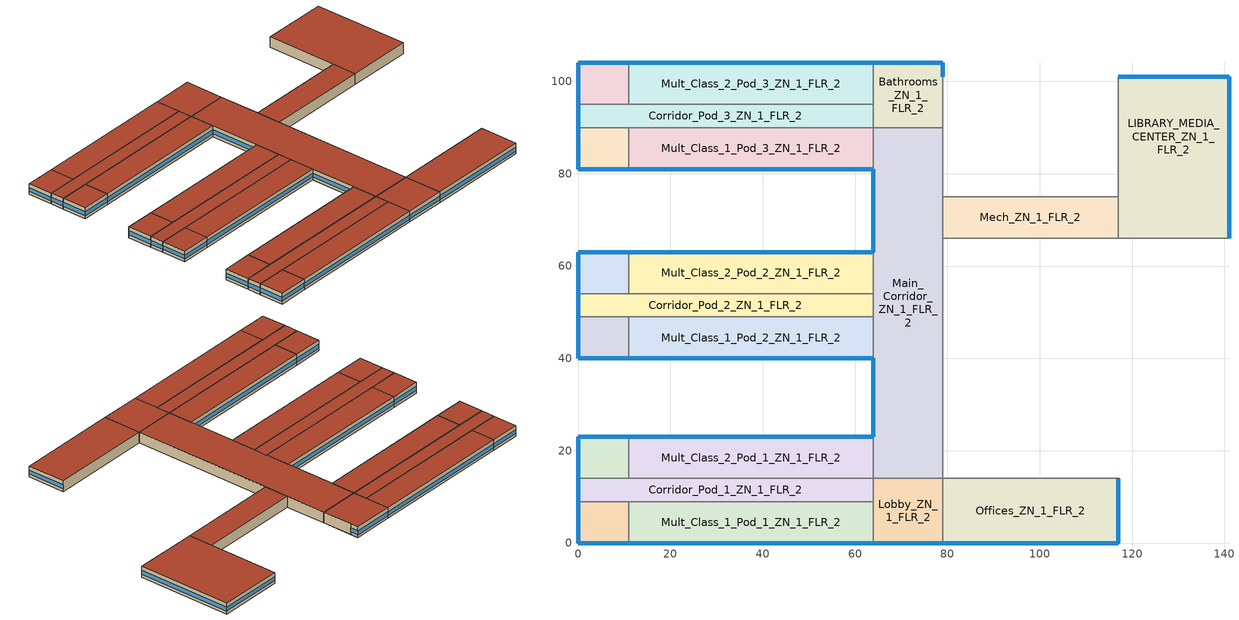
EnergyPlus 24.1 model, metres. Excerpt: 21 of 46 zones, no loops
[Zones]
Bathrooms_ZN_1_FLR_2
 floor to Bathrooms_ZN_1_FLR_1 (int_slab_floor): 64,104 79,104 79,90 64,90 z4
 wall outside (nonres_ext_wall_top): 79,101 79,104 64,104 z4:8
 wall to Main_Corridor_ZN_1_FLR_2 (int_wall): 64,90 79,90 z4:8
 wall to Auditorium_ZN_1_FLR_1 (int_wall): 79,90 79,101 z4:8
 wall to Mult_Class_2_Pod_3_ZN_1_FLR_2 (int_wall): 64,104 64,95 z4:8
 wall to Corridor_Pod_3_ZN_1_FLR_2 (int_wall): 64,95 64,90 z4:8
 window (NonresWindow_U_0.369_SHGC_0.357): 79,101.05 79,103.95 z5.1:6.55; 78.95,104 64.05,104 z5.1:6.51
 roof outside (nonres_roof): 64,90 79,90 79,104 64,104 z8
Corner_Class_1_Pod_1_ZN_1_FLR_2
 floor to Corner_Class_1_Pod_1_ZN_1_FLR_1 (int_slab_floor): 0,9 11,9 11,0 0,0 z4
 wall outside (nonres_ext_wall_top): 0,9 0,0 11,0 z4:8
 wall to Mult_Class_1_Pod_1_ZN_1_FLR_2 (int_wall): 11,0 11,9 z4:8
 wall to Corridor_Pod_1_ZN_1_FLR_2 (int_wall): 11,9 0,9 z4:8
 window (NonresWindow_U_0.369_SHGC_0.357): 0.05,0 10.95,0 z5.1:6.51; 0,8.95 0,0.05 z5.1:6.52
 roof outside (nonres_roof): 0,0 11,0 11,9 0,9 z8
Corner_Class_1_Pod_2_ZN_1_FLR_2
 floor to Corner_Class_1_Pod_2_ZN_1_FLR_1 (int_slab_floor): 0,49 11,49 11,40 0,40 z4
 wall outside (nonres_ext_wall_top): 0,49 0,40 11,40 z4:8
 wall to Mult_Class_1_Pod_2_ZN_1_FLR_2 (int_wall): 11,40 11,49 z4:8
 wall to Corridor_Pod_2_ZN_1_FLR_2 (int_wall): 11,49 0,49 z4:8
 window (NonresWindow_U_0.369_SHGC_0.357): 0.05,40 10.95,40 z5.1:6.51; 0,48.95 0,40.05 z5.1:6.52
 roof outside (nonres_roof): 0,40 11,40 11,49 0,49 z8
Corner_Class_1_Pod_3_ZN_1_FLR_2
 floor to Corner_Class_1_Pod_3_ZN_1_FLR_1 (int_slab_floor): 0,90 11,90 11,81 0,81 z4
 wall outside (nonres_ext_wall_top): 0,90 0,81 11,81 z4:8
 wall to Mult_Class_1_Pod_3_ZN_1_FLR_2 (int_wall): 11,81 11,90 z4:8
 wall to Corridor_Pod_3_ZN_1_FLR_2 (int_wall): 11,90 0,90 z4:8
 window (NonresWindow_U_0.369_SHGC_0.357): 0.05,81 10.95,81 z5.1:6.51; 0,89.95 0,81.05 z5.1:6.52
 roof outside (nonres_roof): 0,81 11,81 11,90 0,90 z8
Corner_Class_2_Pod_1_ZN_1_FLR_2
 floor to Corner_Class_2_Pod_1_ZN_1_FLR_1 (int_slab_floor): 0,23 11,23 11,14 0,14 z4
 wall outside (nonres_ext_wall_top): 11,23 0,23 0,14 z4:8
 wall to Corridor_Pod_1_ZN_1_FLR_2 (int_wall): 0,14 11,14 z4:8
 wall to Mult_Class_2_Pod_1_ZN_1_FLR_2 (int_wall): 11,14 11,23 z4:8
 window (NonresWindow_U_0.369_SHGC_0.357): 10.95,23 0.05,23 z5.1:6.51; 0,22.95 0,14.05 z5.1:6.52
 roof outside (nonres_roof): 0,14 11,14 11,23 0,23 z8
Corner_Class_2_Pod_2_ZN_1_FLR_2
 floor to Corner_Class_2_Pod_2_ZN_1_FLR_1 (int_slab_floor): 0,63 11,63 11,54 0,54 z4
 wall outside (nonres_ext_wall_top): 11,63 0,63 0,54 z4:8
 wall to Corridor_Pod_2_ZN_1_FLR_2 (int_wall): 0,54 11,54 z4:8
 wall to Mult_Class_2_Pod_2_ZN_1_FLR_2 (int_wall): 11,54 11,63 z4:8
 window (NonresWindow_U_0.369_SHGC_0.357): 10.95,63 0.05,63 z5.1:6.51; 0,62.95 0,54.05 z5.1:6.52
 roof outside (nonres_roof): 0,54 11,54 11,63 0,63 z8
Corner_Class_2_Pod_3_ZN_1_FLR_2
 floor to Corner_Class_2_Pod_3_ZN_1_FLR_1 (int_slab_floor): 0,104 11,104 11,95 0,95 z4
 wall outside (nonres_ext_wall_top): 11,104 0,104 0,95 z4:8
 wall to Corridor_Pod_3_ZN_1_FLR_2 (int_wall): 0,95 11,95 z4:8
 wall to Mult_Class_2_Pod_3_ZN_1_FLR_2 (int_wall): 11,95 11,104 z4:8
 window (NonresWindow_U_0.369_SHGC_0.357): 10.95,104 0.05,104 z5.1:6.51; 0,103.95 0,95.05 z5.1:6.52
 roof outside (nonres_roof): 0,95 11,95 11,104 0,104 z8
Corridor_Pod_1_ZN_1_FLR_2
 floor to Corridor_Pod_1_ZN_1_FLR_1 (int_slab_floor): 0,14 64,14 64,9 0,9 z4
 wall outside (nonres_ext_wall_top): 0,14 0,9 z4:8
 wall to Mult_Class_1_Pod_1_ZN_1_FLR_2 (int_wall): 11,9 64,9 z4:8
 wall to Lobby_ZN_1_FLR_2 (int_wall): 64,9 64,14 z4:8
 wall to Mult_Class_2_Pod_1_ZN_1_FLR_2 (int_wall): 64,14 11,14 z4:8
 window (NonresWindow_U_0.369_SHGC_0.357): 0,13.95 0,9.05 z5.1:6.53
 roof outside (nonres_roof): 0,9 64,9 64,14 0,14 z8
Corridor_Pod_2_ZN_1_FLR_2
 floor to Corridor_Pod_2_ZN_1_FLR_1 (int_slab_floor): 0,54 64,54 64,49 0,49 z4
 wall outside (nonres_ext_wall_top): 0,54 0,49 z4:8
 wall to Mult_Class_1_Pod_2_ZN_1_FLR_2 (int_wall): 11,49 64,49 z4:8
 wall to Main_Corridor_ZN_1_FLR_2 (int_wall): 64,49 64,54 z4:8
 wall to Mult_Class_2_Pod_2_ZN_1_FLR_2 (int_wall): 64,54 11,54 z4:8
 window (NonresWindow_U_0.369_SHGC_0.357): 0,53.95 0,49.05 z5.1:6.53
 roof outside (nonres_roof): 0,49 64,49 64,54 0,54 z8
Corridor_Pod_3_ZN_1_FLR_2
 floor to Corridor_Pod_3_ZN_1_FLR_1 (int_slab_floor): 0,95 64,95 64,90 0,90 z4
 wall outside (nonres_ext_wall_top): 0,95 0,90 z4:8
 wall to Mult_Class_1_Pod_3_ZN_1_FLR_2 (int_wall): 11,90 64,90 z4:8
 wall to Mult_Class_2_Pod_3_ZN_1_FLR_2 (int_wall): 64,95 11,95 z4:8
 window (NonresWindow_U_0.369_SHGC_0.357): 0,94.95 0,90.05 z5.1:6.53
 roof outside (nonres_roof): 0,90 64,90 64,95 0,95 z8
LIBRARY_MEDIA_CENTER_ZN_1_FLR_2
 floor to Kitchen_ZN_1_FLR_1 (int_slab_floor): 117,75 141,75 141,66 117,66 z4
 floor to Cafeteria_ZN_1_FLR_1 (int_slab_floor): 117,101 141,101 141,75 117,75 z4
 wall outside (nonres_ext_wall_top): 141,66 141,101 117,101 z4:8
 wall to Aux_Gym_ZN_1_FLR_1 (int_wall): 117,66 141,66 z4:8
 wall to Mech_ZN_1_FLR_2 (int_wall): 117,75 117,66 z4:8
 wall to Auditorium_ZN_1_FLR_1 (int_wall): 117,101 117,75 z4:8
 window (NonresWindow_U_0.369_SHGC_0.357): 141,66.05 141,100.95 z5.1:6.5; 140.95,101 117.05,101 z5.1:6.51
 roof outside (nonres_roof): 117,66 141,66 141,101 117,101 z8
Lobby_ZN_1_FLR_2
 floor to Lobby_ZN_1_FLR_1 (int_slab_floor): 64,14 79,14 79,0 64,0 z4
 wall outside (nonres_ext_wall_top): 64,0 79,0 z4:8
 wall to Offices_ZN_1_FLR_2 (int_wall): 79,0 79,14 z4:8
 wall to Main_Corridor_ZN_1_FLR_2 (int_wall): 79,14 64,14 z4:8
 wall to Mult_Class_1_Pod_1_ZN_1_FLR_2 (int_wall): 64,9 64,0 z4:8
 window (NonresWindow_U_0.369_SHGC_0.357): 64.05,0 78.95,0 z5.1:6.51
 roof outside (nonres_roof): 64,0 79,0 79,14 64,14 z8
Main_Corridor_ZN_1_FLR_2
 floor to Main_Corridor_ZN_1_FLR_1 (int_slab_floor): 64,90 79,90 79,14 64,14 z4
 wall outside (nonres_ext_wall_top): 64,81 64,63 / 64,40 64,23 z4:8
 wall to Gym_ZN_1_FLR_1 (int_wall): 79,14 79,66 z4:8
 wall to Mech_ZN_1_FLR_2 (int_wall): 79,66 79,75 z4:8
 wall to Auditorium_ZN_1_FLR_1 (int_wall): 79,75 79,90 z4:8
 wall to Mult_Class_1_Pod_3_ZN_1_FLR_2 (int_wall): 64,90 64,81 z4:8
 wall to Mult_Class_2_Pod_2_ZN_1_FLR_2 (int_wall): 64,63 64,54 z4:8
 wall to Mult_Class_1_Pod_2_ZN_1_FLR_2 (int_wall): 64,49 64,40 z4:8
 wall to Mult_Class_2_Pod_1_ZN_1_FLR_2 (int_wall): 64,23 64,14 z4:8
 window (NonresWindow_U_0.369_SHGC_0.357): 64,80.95 64,63.05 / 64,39.95 64,23.05 z5.1:6.51
 roof outside (nonres_roof): 64,14 79,14 79,90 64,90 z8
Mech_ZN_1_FLR_2
 floor to Mech_ZN_1_FLR_1 (int_slab_floor): 79,75 117,75 117,66 79,66 z4
 wall to Gym_ZN_1_FLR_1 (int_wall): 79,66 117,66 z4:8
 wall to Auditorium_ZN_1_FLR_1 (int_wall): 117,75 79,75 z4:8
 roof outside (nonres_roof): 79,66 117,66 117,75 79,75 z8
Mult_Class_1_Pod_1_ZN_1_FLR_2
 floor to Mult_Class_1_Pod_1_ZN_1_FLR_1 (int_slab_floor): 11,9 64,9 64,0 11,0 z4
 wall outside (nonres_ext_wall_top): 11,0 64,0 z4:8
 window (NonresWindow_U_0.369_SHGC_0.357): 11.05,0 63.95,0 z5.1:6.5
 roof outside (nonres_roof): 11,0 64,0 64,9 11,9 z8
Mult_Class_1_Pod_2_ZN_1_FLR_2
 floor to Mult_Class_1_Pod_2_ZN_1_FLR_1 (int_slab_floor): 11,49 64,49 64,40 11,40 z4
 wall outside (nonres_ext_wall_top): 11,40 64,40 z4:8
 window (NonresWindow_U_0.369_SHGC_0.357): 11.05,40 63.95,40 z5.1:6.5
 roof outside (nonres_roof): 11,40 64,40 64,49 11,49 z8
Mult_Class_1_Pod_3_ZN_1_FLR_2
 floor to Mult_Class_1_Pod_3_ZN_1_FLR_1 (int_slab_floor): 11,90 64,90 64,81 11,81 z4
 wall outside (nonres_ext_wall_top): 11,81 64,81 z4:8
 window (NonresWindow_U_0.369_SHGC_0.357): 11.05,81 63.95,81 z5.1:6.5
 roof outside (nonres_roof): 11,81 64,81 64,90 11,90 z8
Mult_Class_2_Pod_1_ZN_1_FLR_2
 floor to Mult_Class_2_Pod_1_ZN_1_FLR_1 (int_slab_floor): 11,23 64,23 64,14 11,14 z4
 wall outside (nonres_ext_wall_top): 64,23 11,23 z4:8
 window (NonresWindow_U_0.369_SHGC_0.357): 63.95,23 11.05,23 z5.1:6.5
 roof outside (nonres_roof): 11,14 64,14 64,23 11,23 z8
Mult_Class_2_Pod_2_ZN_1_FLR_2
 floor to Mult_Class_2_Pod_2_ZN_1_FLR_1 (int_slab_floor): 11,63 64,63 64,54 11,54 z4
 wall outside (nonres_ext_wall_top): 64,63 11,63 z4:8
 window (NonresWindow_U_0.369_SHGC_0.357): 63.95,63 11.05,63 z5.1:6.5
 roof outside (nonres_roof): 11,54 64,54 64,63 11,63 z8
Mult_Class_2_Pod_3_ZN_1_FLR_2
 floor to Mult_Class_2_Pod_3_ZN_1_FLR_1 (int_slab_floor): 11,104 64,104 64,95 11,95 z4
 wall outside (nonres_ext_wall_top): 64,104 11,104 z4:8
 window (NonresWindow_U_0.369_SHGC_0.357): 63.95,104 11.05,104 z5.1:6.5
 roof outside (nonres_roof): 11,95 64,95 64,104 11,104 z8
Offices_ZN_1_FLR_2
 floor to Offices_ZN_1_FLR_1 (int_slab_floor): 79,14 117,14 117,0 79,0 z4
 wall outside (nonres_ext_wall_top): 79,0 117,0 117,14 z4:8
 wall to Gym_ZN_1_FLR_1 (int_wall): 117,14 79,14 z4:8
 window (NonresWindow_U_0.369_SHGC_0.357): 79.05,0 116.95,0 z5.1:6.5; 117,0.05 117,13.95 z5.1:6.51
 roof outside (nonres_roof): 79,0 117,0 117,14 79,14 z8
[Building]
SchoolSecondary: Loads convergence tolerance value=0.04; Maximum number of warmup days=25; Minimum number of warmup days=6; North axis=0; Solar distribution=FullInteriorAndExterior; Temperature convergence tolerance value=0.2; Terrain=City
[Site:GroundTemperature:FCfactorMethod]
January ground temperature=13.7; February ground temperature=7; March ground temperature=2.1; April ground temperature=2.6; May ground temperature=4.3; June ground temperature=8.8; July ground temperature=13.9; August ground temperature=17.8; September ground temperature=23.2; October ground temperature=25.6; November ground temperature=24.1; December ground temperature=20.5
[Site:Location]
Albuquerque.Intl.Sunport_NM_USA WMO=723650: Elevation=1620; Latitude=35.04; Longitude=-106.62; Time zone=-7
[Site:WaterMainsTemperature]
Annual average outdoor air temperature=13.6333; Calculation method=Correlation; Maximum difference in monthly average outdoor air temperatures=23.5
[SizingPeriod:DesignDay] Barometric pressure=83318; Day of month=21; Daylight saving time indicator=No; Dry bulb temperature range modifier type=DefaultMultipliers; Humidity condition type=WetBulb; Rain indicator=No; Snow indicator=No
Name | Ashrae clear sky optical depth for beam irradiance taub | Ashrae clear sky optical depth for diffuse irradiance taud | Daily dry bulb temperature range | Day type | Maximum dry bulb temperature | Month | Solar model indicator | Wetbulb or dewpoint at maximum dry bulb | Wind direction | Wind speed | Sky clearness
Albuquerque.Intl.Sunport_NM_USA Ann Clg .4% Condns DB=>MWB | 0.463 | 1.887 | 13.5 | SummerDesignDay | 35.1 | 7 | ASHRAETau | 15.7 | 220 | 4.4
Albuquerque.Intl.Sunport_NM_USA Ann Htg 99.6% Condns DB |  |  | 0 | WinterDesignDay | -7.9 | 12 | ASHRAEClearSky | -7.9 | 0 | 3.2 | 0
[Construction]
InteriorFurnishings: Std Wood 6inch
NonresWindow_U_0.369_SHGC_0.357: Nonres Window Glazing Layer
int_slab_floor: 100mm Normalweight concrete floor, CP02 CARPET PAD
int_wall: G01 13mm gypsum board, G01 13mm gypsum board
nonres_ext_wall_top: F07 25mm stucco, G01 16mm gypsum board, Nonres_Exterior_Wall_Insulation_top, G01 16mm gypsum board
nonres_roof: F13 Built-up roofing, Nonres_Roof_Insulation, F08 Metal surface
[Material]
Name | Conductivity | Density | Roughness | Specific heat | Thickness | Solar absorptance | Thermal absorptance | Visible absorptance
100mm Normalweight concrete floor | 2.31 | 2322 | MediumRough | 832 | 0.1016
F07 25mm stucco | 0.72 | 1856 | Smooth | 840 | 0.0254 | 0.7 | 0.9 | 0.7
F08 Metal surface | 45.28 | 7824 | Smooth | 500 | 0.0008
F13 Built-up roofing | 0.16 | 1120 | Rough | 1460 | 0.0095 | 0.77 | 0.9
G01 13mm gypsum board | 0.16 | 800 | Smooth | 1090 | 0.0127 | 0.7 | 0.9 | 0.5
G01 16mm gypsum board | 0.16 | 800 | MediumSmooth | 1090 | 0.0159
Std Wood 6inch | 0.12 | 540 | MediumSmooth | 1210 | 0.15 | 0.7 | 0.9 | 0.7
[Material:NoMass] Solar absorptance=0.7; Thermal absorptance=0.9
Name | Roughness | Thermal resistance | Visible absorptance
CP02 CARPET PAD | VeryRough | 0.21648 | 0.8
Nonres_Exterior_Wall_Insulation_top | MediumSmooth | 1.20595 | 0.7
Nonres_Roof_Insulation | MediumSmooth | 5.30668 | 0.7
[WindowMaterial:SimpleGlazingSystem]
Nonres Window Glazing Layer: Solar heat gain coefficient=0.357; U factor=2.09528; Visible transmittance=0.3927
[Daylighting:Controls] Availability schedule=DaylightAvailSch; Daylighting method=SplitFlux; Lighting control type=ContinuousOff; Maximum allowable discomfort glare index=22; Minimum input power fraction for continuous or continuousoff dimming control=0.2; Minimum light output fraction for continuous or continuousoff dimming control=0.2; Number of stepped control steps=3; Probability lighting will be reset when needed in manual stepped control=1
Name | Daylighting reference point name 1 | Fraction of lights controlled by reference point 1 | Illuminance setpoint at reference point 1 | Daylighting reference point name 2 | Fraction of lights controlled by reference point 2 | Illuminance setpoint at reference point 2 | Glare calculation azimuth angle of view direction clockwise from zone y axis | Glare calculation daylighting reference point | Zone or space
Corner_Class_1_Pod_1_ZN_1_FLR_2_DaylCtrl | Corner_Class_1_Pod_1_ZN_1_FLR_2_DaylRefPt1 | 0.56 | 377 | Corner_Class_1_Pod_1_ZN_1_FLR_2_DaylRefPt2 | 0.2 | 377 | 180 | Corner_Class_1_Pod_1_ZN_1_FLR_2_DaylRefPt1 | Corner_Class_1_Pod_1_ZN_1_FLR_2
Corner_Class_1_Pod_2_ZN_1_FLR_2_DaylCtrl | Corner_Class_1_Pod_2_ZN_1_FLR_2_DaylRefPt1 | 0.56 | 377 | Corner_Class_1_Pod_2_ZN_1_FLR_2_DaylRefPt2 | 0.2 | 377 | 180 | Corner_Class_1_Pod_2_ZN_1_FLR_2_DaylRefPt1 | Corner_Class_1_Pod_2_ZN_1_FLR_2
Corner_Class_1_Pod_3_ZN_1_FLR_2_DaylCtrl | Corner_Class_1_Pod_3_ZN_1_FLR_2_DaylRefPt1 | 0.56 | 377 | Corner_Class_1_Pod_3_ZN_1_FLR_2_DaylRefPt2 | 0.2 | 377 | 180 | Corner_Class_1_Pod_3_ZN_1_FLR_2_DaylRefPt1 | Corner_Class_1_Pod_3_ZN_1_FLR_2
Corner_Class_2_Pod_1_ZN_1_FLR_2_DaylCtrl | Corner_Class_2_Pod_1_ZN_1_FLR_2_DaylRefPt1 | 0.56 | 377 | Corner_Class_2_Pod_1_ZN_1_FLR_2_DaylRefPt2 | 0.2 | 377 | 270 | Corner_Class_2_Pod_1_ZN_1_FLR_2_DaylRefPt1 | Corner_Class_2_Pod_1_ZN_1_FLR_2
Corner_Class_2_Pod_2_ZN_1_FLR_2_DaylCtrl | Corner_Class_2_Pod_2_ZN_1_FLR_2_DaylRefPt1 | 0.56 | 377 | Corner_Class_2_Pod_2_ZN_1_FLR_2_DaylRefPt2 | 0.2 | 377 | 270 | Corner_Class_2_Pod_2_ZN_1_FLR_2_DaylRefPt1 | Corner_Class_2_Pod_2_ZN_1_FLR_2
Corner_Class_2_Pod_3_ZN_1_FLR_2_DaylCtrl | Corner_Class_2_Pod_3_ZN_1_FLR_2_DaylRefPt1 | 0.56 | 377 | Corner_Class_2_Pod_3_ZN_1_FLR_2_DaylRefPt2 | 0.2 | 377 | 270 | Corner_Class_2_Pod_3_ZN_1_FLR_2_DaylRefPt1 | Corner_Class_2_Pod_3_ZN_1_FLR_2
LIBRARY_MEDIA_CENTER_ZN_1_FLR_2_DaylCtrl | LIBRARY_MEDIA_CENTER_ZN_1_FLR_2_DaylRefPt1 | 0.21 | 538 | LIBRARY_MEDIA_CENTER_ZN_1_FLR_2_DaylRefPt2 | 0.11 | 538 | 0 | LIBRARY_MEDIA_CENTER_ZN_1_FLR_2_DaylRefPt1 | LIBRARY_MEDIA_CENTER_ZN_1_FLR_2
Lobby_ZN_1_FLR_2_DaylCtrl | Lobby_ZN_1_FLR_2_DaylRefPt1 | 0.18 | 269 | Lobby_ZN_1_FLR_2_DaylRefPt2 | 0.18 | 269 | 180 | Lobby_ZN_1_FLR_2_DaylRefPt1 | Lobby_ZN_1_FLR_2
Mult_Class_1_Pod_1_ZN_1_FLR_2_DaylCtrl | Mult_Class_1_Pod_1_ZN_1_FLR_2_DaylRefPt1 | 0.28 | 377 | Mult_Class_1_Pod_1_ZN_1_FLR_2_DaylRefPt2 | 0.28 | 377 | 180 | Mult_Class_1_Pod_1_ZN_1_FLR_2_DaylRefPt1 | Mult_Class_1_Pod_1_ZN_1_FLR_2
Mult_Class_1_Pod_2_ZN_1_FLR_2_DaylCtrl | Mult_Class_1_Pod_2_ZN_1_FLR_2_DaylRefPt1 | 0.28 | 377 | Mult_Class_1_Pod_2_ZN_1_FLR_2_DaylRefPt2 | 0.28 | 377 | 180 | Mult_Class_1_Pod_2_ZN_1_FLR_2_DaylRefPt1 | Mult_Class_1_Pod_2_ZN_1_FLR_2
Mult_Class_1_Pod_3_ZN_1_FLR_2_DaylCtrl | Mult_Class_1_Pod_3_ZN_1_FLR_2_DaylRefPt1 | 0.28 | 377 | Mult_Class_1_Pod_3_ZN_1_FLR_2_DaylRefPt2 | 0.28 | 377 | 180 | Mult_Class_1_Pod_3_ZN_1_FLR_2_DaylRefPt1 | Mult_Class_1_Pod_3_ZN_1_FLR_2
Mult_Class_2_Pod_1_ZN_1_FLR_2_DaylCtrl | Mult_Class_2_Pod_1_ZN_1_FLR_2_DaylRefPt1 | 0.28 | 377 | Mult_Class_2_Pod_1_ZN_1_FLR_2_DaylRefPt2 | 0.28 | 377 | 0 | Mult_Class_2_Pod_1_ZN_1_FLR_2_DaylRefPt1 | Mult_Class_2_Pod_1_ZN_1_FLR_2
Mult_Class_2_Pod_2_ZN_1_FLR_2_DaylCtrl | Mult_Class_2_Pod_2_ZN_1_FLR_2_DaylRefPt1 | 0.28 | 377 | Mult_Class_2_Pod_2_ZN_1_FLR_2_DaylRefPt2 | 0.28 | 377 | 0 | Mult_Class_2_Pod_2_ZN_1_FLR_2_DaylRefPt1 | Mult_Class_2_Pod_2_ZN_1_FLR_2
Mult_Class_2_Pod_3_ZN_1_FLR_2_DaylCtrl | Mult_Class_2_Pod_3_ZN_1_FLR_2_DaylRefPt1 | 0.28 | 377 | Mult_Class_2_Pod_3_ZN_1_FLR_2_DaylRefPt2 | 0.28 | 377 | 0 | Mult_Class_2_Pod_3_ZN_1_FLR_2_DaylRefPt1 | Mult_Class_2_Pod_3_ZN_1_FLR_2
Offices_ZN_1_FLR_2_DaylCtrl | Offices_ZN_1_FLR_2_DaylRefPt1 | 0.36 | 323 | Offices_ZN_1_FLR_2_DaylRefPt2 | 0.08 | 323 | 180 | Offices_ZN_1_FLR_2_DaylRefPt1 | Offices_ZN_1_FLR_2
[ElectricEquipment] Design level calculation method=EquipmentLevel; End use subcategory=MiscPlug; Fraction latent=0; Fraction lost=0; Fraction radiant=0.5; Schedule=BLDG_EQUIP_SCH
Name | Design level | Zone or zonelist or space or spacelist
Bathrooms_ZN_1_FLR_2_PlugMisc_Equip | 840 | Bathrooms_ZN_1_FLR_2
Corner_Class_1_Pod_1_ZN_1_FLR_2_PlugMisc_Equip | 990 | Corner_Class_1_Pod_1_ZN_1_FLR_2
Corner_Class_1_Pod_2_ZN_1_FLR_2_PlugMisc_Equip | 990 | Corner_Class_1_Pod_2_ZN_1_FLR_2
Corner_Class_1_Pod_3_ZN_1_FLR_2_PlugMisc_Equip | 990 | Corner_Class_1_Pod_3_ZN_1_FLR_2
Corner_Class_2_Pod_1_ZN_1_FLR_2_PlugMisc_Equip | 990 | Corner_Class_2_Pod_1_ZN_1_FLR_2
Corner_Class_2_Pod_2_ZN_1_FLR_2_PlugMisc_Equip | 990 | Corner_Class_2_Pod_2_ZN_1_FLR_2
Corner_Class_2_Pod_3_ZN_1_FLR_2_PlugMisc_Equip | 990 | Corner_Class_2_Pod_3_ZN_1_FLR_2
Corridor_Pod_1_ZN_1_FLR_2_PlugMisc_Equip | 1280 | Corridor_Pod_1_ZN_1_FLR_2
Corridor_Pod_2_ZN_1_FLR_2_PlugMisc_Equip | 1280 | Corridor_Pod_2_ZN_1_FLR_2
Corridor_Pod_3_ZN_1_FLR_2_PlugMisc_Equip | 1280 | Corridor_Pod_3_ZN_1_FLR_2
LIBRARY_MEDIA_CENTER_ZN_1_FLR_2_PlugMisc_Equip | 8400 | LIBRARY_MEDIA_CENTER_ZN_1_FLR_2
Lobby_ZN_1_FLR_2_PlugMisc_Equip | 840 | Lobby_ZN_1_FLR_2
Main_Corridor_ZN_1_FLR_2_PlugMisc_Equip | 4560 | Main_Corridor_ZN_1_FLR_2
Mech_ZN_1_FLR_2_PlugMisc_Equip | 1368 | Mech_ZN_1_FLR_2
Mult_Class_1_Pod_1_ZN_1_FLR_2_PlugMisc_Equip | 4770 | Mult_Class_1_Pod_1_ZN_1_FLR_2
Mult_Class_1_Pod_2_ZN_1_FLR_2_PlugMisc_Equip | 4770 | Mult_Class_1_Pod_2_ZN_1_FLR_2
Mult_Class_1_Pod_3_ZN_1_FLR_2_PlugMisc_Equip | 9540 | Mult_Class_1_Pod_3_ZN_1_FLR_2
Mult_Class_2_Pod_1_ZN_1_FLR_2_PlugMisc_Equip | 4770 | Mult_Class_2_Pod_1_ZN_1_FLR_2
Mult_Class_2_Pod_2_ZN_1_FLR_2_PlugMisc_Equip | 4770 | Mult_Class_2_Pod_2_ZN_1_FLR_2
Mult_Class_2_Pod_3_ZN_1_FLR_2_PlugMisc_Equip | 9540 | Mult_Class_2_Pod_3_ZN_1_FLR_2
Offices_ZN_1_FLR_2_PlugMisc_Equip | 5745.6 | Offices_ZN_1_FLR_2
[EnergyManagementSystem:Program]
SET_cCL2_Pod_1_ZN_1_FLR_2_Light_EMS_Program: SET cCL2_Pod_1_ZN_1_FLR_2_LSr_IP=0.093*cCL2_Pod_1_ZN_1_FLR_2_LSr/cCL2_Pod_1_ZN_1_FLR_2_Area; IF (cCL2_Pod_1_ZN_1_FLR_2_OSr <= 0) && (cCL2_Pod_1_ZN_1_FLR_2_LSr_IP >= 0.02); SET cCL2_Pod_1_ZN_1_FLR_2_LAr = 0.02*cCL2_Pod_1_ZN_1_FLR_2_Area/0.09290304; ELSE; SET cCL2_Pod_1_ZN_1_FLR_2_LAr = NULL; ENDIF
SET_cCL2_Pod_2_ZN_1_FLR_1_Light_EMS_Program: SET cCL2_Pod_2_ZN_1_FLR_1_LSr_IP=0.093*cCL2_Pod_2_ZN_1_FLR_1_LSr/cCL2_Pod_2_ZN_1_FLR_1_Area; IF (cCL2_Pod_2_ZN_1_FLR_1_OSr <= 0) && (cCL2_Pod_2_ZN_1_FLR_1_LSr_IP >= 0.02); SET cCL2_Pod_2_ZN_1_FLR_1_LAr = 0.02*cCL2_Pod_2_ZN_1_FLR_1_Area/0.09290304; ELSE; SET cCL2_Pod_2_ZN_1_FLR_1_LAr = NULL; ENDIF
SET_cCL2_Pod_2_ZN_1_FLR_2_Light_EMS_Program: SET cCL2_Pod_2_ZN_1_FLR_2_LSr_IP=0.093*cCL2_Pod_2_ZN_1_FLR_2_LSr/cCL2_Pod_2_ZN_1_FLR_2_Area; IF (cCL2_Pod_2_ZN_1_FLR_2_OSr <= 0) && (cCL2_Pod_2_ZN_1_FLR_2_LSr_IP >= 0.02); SET cCL2_Pod_2_ZN_1_FLR_2_LAr = 0.02*cCL2_Pod_2_ZN_1_FLR_2_Area/0.09290304; ELSE; SET cCL2_Pod_2_ZN_1_FLR_2_LAr = NULL; ENDIF
SET_cCL2_Pod_3_ZN_1_FLR_1_Light_EMS_Program: SET cCL2_Pod_3_ZN_1_FLR_1_LSr_IP=0.093*cCL2_Pod_3_ZN_1_FLR_1_LSr/cCL2_Pod_3_ZN_1_FLR_1_Area; IF (cCL2_Pod_3_ZN_1_FLR_1_OSr <= 0) && (cCL2_Pod_3_ZN_1_FLR_1_LSr_IP >= 0.02); SET cCL2_Pod_3_ZN_1_FLR_1_LAr = 0.02*cCL2_Pod_3_ZN_1_FLR_1_Area/0.09290304; ELSE; SET cCL2_Pod_3_ZN_1_FLR_1_LAr = NULL; ENDIF
SET_cCL2_Pod_3_ZN_1_FLR_2_Light_EMS_Program: SET cCL2_Pod_3_ZN_1_FLR_2_LSr_IP=0.093*cCL2_Pod_3_ZN_1_FLR_2_LSr/cCL2_Pod_3_ZN_1_FLR_2_Area; IF (cCL2_Pod_3_ZN_1_FLR_2_OSr <= 0) && (cCL2_Pod_3_ZN_1_FLR_2_LSr_IP >= 0.02); SET cCL2_Pod_3_ZN_1_FLR_2_LAr = 0.02*cCL2_Pod_3_ZN_1_FLR_2_Area/0.09290304; ELSE; SET cCL2_Pod_3_ZN_1_FLR_2_LAr = NULL; ENDIF
SET_cPOD1_ZN_1_FLR_1_Light_EMS_Program: SET cPOD1_ZN_1_FLR_1_LSr_IP=0.093*cPOD1_ZN_1_FLR_1_LSr/cPOD1_ZN_1_FLR_1_Area; IF (cPOD1_ZN_1_FLR_1_OSr <= 0) && (cPOD1_ZN_1_FLR_1_LSr_IP >= 0.02); SET cPOD1_ZN_1_FLR_1_LAr = 0.02*cPOD1_ZN_1_FLR_1_Area/0.09290304; ELSE; SET cPOD1_ZN_1_FLR_1_LAr = NULL; ENDIF
SET_cPOD1_ZN_1_FLR_2_Light_EMS_Program: SET cPOD1_ZN_1_FLR_2_LSr_IP=0.093*cPOD1_ZN_1_FLR_2_LSr/cPOD1_ZN_1_FLR_2_Area; IF (cPOD1_ZN_1_FLR_2_OSr <= 0) && (cPOD1_ZN_1_FLR_2_LSr_IP >= 0.02); SET cPOD1_ZN_1_FLR_2_LAr = 0.02*cPOD1_ZN_1_FLR_2_Area/0.09290304; ELSE; SET cPOD1_ZN_1_FLR_2_LAr = NULL; ENDIF
SET_cPOD2_ZN_1_FLR_1_Light_EMS_Program: SET cPOD2_ZN_1_FLR_1_LSr_IP=0.093*cPOD2_ZN_1_FLR_1_LSr/cPOD2_ZN_1_FLR_1_Area; IF (cPOD2_ZN_1_FLR_1_OSr <= 0) && (cPOD2_ZN_1_FLR_1_LSr_IP >= 0.02); SET cPOD2_ZN_1_FLR_1_LAr = 0.02*cPOD2_ZN_1_FLR_1_Area/0.09290304; ELSE; SET cPOD2_ZN_1_FLR_1_LAr = NULL; ENDIF
SET_cPOD2_ZN_1_FLR_2_Light_EMS_Program: SET cPOD2_ZN_1_FLR_2_LSr_IP=0.093*cPOD2_ZN_1_FLR_2_LSr/cPOD2_ZN_1_FLR_2_Area; IF (cPOD2_ZN_1_FLR_2_OSr <= 0) && (cPOD2_ZN_1_FLR_2_LSr_IP >= 0.02); SET cPOD2_ZN_1_FLR_2_LAr = 0.02*cPOD2_ZN_1_FLR_2_Area/0.09290304; ELSE; SET cPOD2_ZN_1_FLR_2_LAr = NULL; ENDIF
SET_cPOD3_ZN_1_FLR_1_Light_EMS_Program: SET cPOD3_ZN_1_FLR_1_LSr_IP=0.093*cPOD3_ZN_1_FLR_1_LSr/cPOD3_ZN_1_FLR_1_Area; IF (cPOD3_ZN_1_FLR_1_OSr <= 0) && (cPOD3_ZN_1_FLR_1_LSr_IP >= 0.02); SET cPOD3_ZN_1_FLR_1_LAr = 0.02*cPOD3_ZN_1_FLR_1_Area/0.09290304; ELSE; SET cPOD3_ZN_1_FLR_1_LAr = NULL; ENDIF
[Exterior:Lights] Control option=AstronomicalClock; End use subcategory=General
Name | Design level | Schedule
Exterior_Lights_a | 453.7 | Exterior_lighting_schedule_a
Exterior_Lights_b | 2195.85 | Exterior_lighting_schedule_b_2016
Exterior_Lights_c | 2015.29 | Exterior_lighting_schedule_c_2016
[InternalMass] Construction=InteriorFurnishings
Name | Zone or zonelist | Surface area
Bathrooms_ZN_1_FLR_2_InternalMass_1 | Bathrooms_ZN_1_FLR_2 | 420
Corner_Class_1_Pod_1_ZN_1_FLR_2_InternalMass_1 | Corner_Class_1_Pod_1_ZN_1_FLR_2 | 198
Corner_Class_1_Pod_2_ZN_1_FLR_2_InternalMass_1 | Corner_Class_1_Pod_2_ZN_1_FLR_2 | 198
Corner_Class_1_Pod_3_ZN_1_FLR_2_InternalMass_1 | Corner_Class_1_Pod_3_ZN_1_FLR_2 | 198
Corner_Class_2_Pod_1_ZN_1_FLR_2_InternalMass_1 | Corner_Class_2_Pod_1_ZN_1_FLR_2 | 198
Corner_Class_2_Pod_2_ZN_1_FLR_2_InternalMass_1 | Corner_Class_2_Pod_2_ZN_1_FLR_2 | 198
Corner_Class_2_Pod_3_ZN_1_FLR_2_InternalMass_1 | Corner_Class_2_Pod_3_ZN_1_FLR_2 | 198
Corridor_Pod_1_ZN_1_FLR_2_InternalMass_1 | Corridor_Pod_1_ZN_1_FLR_2 | 640
Corridor_Pod_2_ZN_1_FLR_2_InternalMass_1 | Corridor_Pod_2_ZN_1_FLR_2 | 640
Corridor_Pod_3_ZN_1_FLR_2_InternalMass_1 | Corridor_Pod_3_ZN_1_FLR_2 | 640
LIBRARY_MEDIA_CENTER_ZN_1_FLR_2_InternalMass_1 | LIBRARY_MEDIA_CENTER_ZN_1_FLR_2 | 1680
Lobby_ZN_1_FLR_2_InternalMass_1 | Lobby_ZN_1_FLR_2 | 420
Main_Corridor_ZN_1_FLR_2_InternalMass_1 | Main_Corridor_ZN_1_FLR_2 | 2280
Mech_ZN_1_FLR_2_InternalMass_1 | Mech_ZN_1_FLR_2 | 684
Mult_Class_1_Pod_1_ZN_1_FLR_2_InternalMass_1 | Mult_Class_1_Pod_1_ZN_1_FLR_2 | 954
Mult_Class_1_Pod_2_ZN_1_FLR_2_InternalMass_1 | Mult_Class_1_Pod_2_ZN_1_FLR_2 | 954
Mult_Class_1_Pod_3_ZN_1_FLR_2_InternalMass_1 | Mult_Class_1_Pod_3_ZN_1_FLR_2 | 954
Mult_Class_2_Pod_1_ZN_1_FLR_2_InternalMass_1 | Mult_Class_2_Pod_1_ZN_1_FLR_2 | 954
Mult_Class_2_Pod_2_ZN_1_FLR_2_InternalMass_1 | Mult_Class_2_Pod_2_ZN_1_FLR_2 | 954
Mult_Class_2_Pod_3_ZN_1_FLR_2_InternalMass_1 | Mult_Class_2_Pod_3_ZN_1_FLR_2 | 954
Offices_ZN_1_FLR_2_InternalMass_1 | Offices_ZN_1_FLR_2 | 1064
[Lights] Design level calculation method=Watts/Area; End use subcategory=LightsWired; Fraction radiant=0.37; Fraction replaceable=1; Fraction visible=0.2; Return air fraction=0; Return air fraction calculated from plenum temperature=No
Name | Schedule | Watts per floor area | Zone or zonelist or space or spacelist
Bathrooms_ZN_1_FLR_2_Lights | ltg_sch_bath | 7.168761 | Bathrooms_ZN_1_FLR_2
Corner_Class_1_Pod_1_ZN_1_FLR_2_Lights | ltg_sch_classroom | 7.42257 | Corner_Class_1_Pod_1_ZN_1_FLR_2
Corner_Class_1_Pod_2_ZN_1_FLR_2_Lights | ltg_sch_classroom | 7.42257 | Corner_Class_1_Pod_2_ZN_1_FLR_2
Corner_Class_1_Pod_3_ZN_1_FLR_2_Lights | ltg_sch_classroom | 7.42257 | Corner_Class_1_Pod_3_ZN_1_FLR_2
Corner_Class_2_Pod_1_ZN_1_FLR_2_Lights | ltg_sch_classroom | 7.42257 | Corner_Class_2_Pod_1_ZN_1_FLR_2
Corner_Class_2_Pod_2_ZN_1_FLR_2_Lights | ltg_sch_classroom | 7.42257 | Corner_Class_2_Pod_2_ZN_1_FLR_2
Corner_Class_2_Pod_3_ZN_1_FLR_2_Lights | ltg_sch_classroom | 7.42257 | Corner_Class_2_Pod_3_ZN_1_FLR_2
Corridor_Pod_1_ZN_1_FLR_2_Lights | ltg_sch_corridor | 4.299174 | Corridor_Pod_1_ZN_1_FLR_2
Corridor_Pod_2_ZN_1_FLR_2_Lights | ltg_sch_corridor | 4.299174 | Corridor_Pod_2_ZN_1_FLR_2
Corridor_Pod_3_ZN_1_FLR_2_Lights | ltg_sch_corridor | 4.299174 | Corridor_Pod_3_ZN_1_FLR_2
LIBRARY_MEDIA_CENTER_ZN_1_FLR_2_Lights | ltg_sch_library | 10.5013 | LIBRARY_MEDIA_CENTER_ZN_1_FLR_2
Lobby_ZN_1_FLR_2_Lights | ltg_sch_lobby | 7.750008 | Lobby_ZN_1_FLR_2
Main_Corridor_ZN_1_FLR_2_Lights | ltg_sch_corridor | 4.299174 | Main_Corridor_ZN_1_FLR_2
Mech_ZN_1_FLR_2_Lights | ltg_sch_mechanical | 6.878133 | Mech_ZN_1_FLR_2
Mult_Class_1_Pod_1_ZN_1_FLR_2_Lights | ltg_sch_classroom | 7.42257 | Mult_Class_1_Pod_1_ZN_1_FLR_2
Mult_Class_1_Pod_2_ZN_1_FLR_2_Lights | ltg_sch_classroom | 7.42257 | Mult_Class_1_Pod_2_ZN_1_FLR_2
Mult_Class_1_Pod_3_ZN_1_FLR_2_Lights | ltg_sch_classroom | 7.42257 | Mult_Class_1_Pod_3_ZN_1_FLR_2
Mult_Class_2_Pod_1_ZN_1_FLR_2_Lights | ltg_sch_classroom | 7.42257 | Mult_Class_2_Pod_1_ZN_1_FLR_2
Mult_Class_2_Pod_2_ZN_1_FLR_2_Lights | ltg_sch_classroom | 7.42257 | Mult_Class_2_Pod_2_ZN_1_FLR_2
Mult_Class_2_Pod_3_ZN_1_FLR_2_Lights | ltg_sch_classroom | 7.42257 | Mult_Class_2_Pod_3_ZN_1_FLR_2
Offices_ZN_1_FLR_2_Lights | ltg_sch_office | 6.416874 | Offices_ZN_1_FLR_2
[People] Activity level schedule=ACTIVITY_SCH; Air velocity schedule=AIR_VELO_SCH; Clothing insulation calculation method=ClothingInsulationSchedule; Clothing insulation schedule=CLOTHING_SCH; Enable ashrae 55 comfort warnings=No; Fraction radiant=0.3; Mean radiant temperature calculation type=EnclosureAveraged; Sensible heat fraction=Autocalculate; Thermal comfort model 1 type=Fanger; Work efficiency schedule=WORK_EFF_SCH
Name | Number of people | Number of people calculation method | Number of people schedule | Zone or zonelist or space or spacelist | Floor area per person
Bathrooms_ZN_1_FLR_2 | 11.304 | People | BLDG_OCC_SCH | Bathrooms_ZN_1_FLR_2
Corner_Class_1_Pod_1_ZN_1_FLR_2 |  | Area/Person | BLDG_OCC_SCH | Corner_Class_1_Pod_1_ZN_1_FLR_2 | 2.654
Corner_Class_1_Pod_2_ZN_1_FLR_2 |  | Area/Person | BLDG_OCC_SCH | Corner_Class_1_Pod_2_ZN_1_FLR_2 | 2.654
Corner_Class_1_Pod_3_ZN_1_FLR_2 |  | Area/Person | BLDG_OCC_SCH | Corner_Class_1_Pod_3_ZN_1_FLR_2 | 2.654
Corner_Class_2_Pod_1_ZN_1_FLR_2 |  | Area/Person | BLDG_OCC_SCH | Corner_Class_2_Pod_1_ZN_1_FLR_2 | 2.654
Corner_Class_2_Pod_2_ZN_1_FLR_2 |  | Area/Person | BLDG_OCC_SCH | Corner_Class_2_Pod_2_ZN_1_FLR_2 | 2.654
Corner_Class_2_Pod_3_ZN_1_FLR_2 |  | Area/Person | BLDG_OCC_SCH | Corner_Class_2_Pod_3_ZN_1_FLR_2 | 2.654
Corridor_Pod_1_ZN_1_FLR_2 | 17.224 | People | BLDG_OCC_SCH | Corridor_Pod_1_ZN_1_FLR_2
Corridor_Pod_2_ZN_1_FLR_2 | 17.224 | People | BLDG_OCC_SCH | Corridor_Pod_2_ZN_1_FLR_2
Corridor_Pod_3_ZN_1_FLR_2 | 17.224 | People | BLDG_OCC_SCH | Corridor_Pod_3_ZN_1_FLR_2
LIBRARY_MEDIA_CENTER_ZN_1_FLR_2 |  | Area/Person | BLDG_OCC_SCH | LIBRARY_MEDIA_CENTER_ZN_1_FLR_2 | 9.289
LOBBY_ZN_1_FLR_2 | 22.607 | People | BLDG_OCC_SCH | LOBBY_ZN_1_FLR_2
MAIN_CORRIDOR_ZN_1_FLR_2 | 61.361 | People | BLDG_OCC_SCH | MAIN_CORRIDOR_ZN_1_FLR_2
Mech_ZN_1_FLR_2 | 5.552 | People | BLDG_OCC_SCH | Mech_ZN_1_FLR_2
Mult_Class_1_Pod_1_ZN_1_FLR_2 |  | Area/Person | BLDG_OCC_SCH | Mult_Class_1_Pod_1_ZN_1_FLR_2 | 2.654
Mult_Class_1_Pod_2_ZN_1_FLR_2 |  | Area/Person | BLDG_OCC_SCH | Mult_Class_1_Pod_2_ZN_1_FLR_2 | 2.654
Mult_Class_1_Pod_3_ZN_1_FLR_2 |  | Area/Person | BLDG_OCC_SCH_Extend | Mult_Class_1_Pod_3_ZN_1_FLR_2 | 2.654
Mult_Class_2_Pod_1_ZN_1_FLR_2 |  | Area/Person | BLDG_OCC_SCH | Mult_Class_2_Pod_1_ZN_1_FLR_2 | 2.654
Mult_Class_2_Pod_2_ZN_1_FLR_2 |  | Area/Person | BLDG_OCC_SCH | Mult_Class_2_Pod_2_ZN_1_FLR_2 | 2.654
Mult_Class_2_Pod_3_ZN_1_FLR_2 |  | Area/Person | BLDG_OCC_SCH_Extend | Mult_Class_2_Pod_3_ZN_1_FLR_2 | 2.654
Offices_ZN_1_FLR_2 |  | Area/Person | BLDG_OCC_SCH_Offices_w_SB | Offices_ZN_1_FLR_2 | 18.579
[Zone] Ceiling height=4; Floor area=Autocalculate; Multiplier=1; Part of total floor area=Yes; Type=1
Name | Volume
Bathrooms_ZN_1_FLR_2; Lobby_ZN_1_FLR_2 | 840
Corner_Class_1_Pod_1_ZN_1_FLR_2; Corner_Class_1_Pod_2_ZN_1_FLR_2; Corner_Class_1_Pod_3_ZN_1_FLR_2; Corner_Class_2_Pod_1_ZN_1_FLR_2; Corner_Class_2_Pod_2_ZN_1_FLR_2; Corner_Class_2_Pod_3_ZN_1_FLR_2 | 396
Corridor_Pod_1_ZN_1_FLR_2; Corridor_Pod_2_ZN_1_FLR_2; Corridor_Pod_3_ZN_1_FLR_2 | 1280
LIBRARY_MEDIA_CENTER_ZN_1_FLR_2 | 3360
Main_Corridor_ZN_1_FLR_2 | 4560
Mech_ZN_1_FLR_2 | 1368
Mult_Class_1_Pod_1_ZN_1_FLR_2; Mult_Class_1_Pod_2_ZN_1_FLR_2; Mult_Class_1_Pod_3_ZN_1_FLR_2; Mult_Class_2_Pod_1_ZN_1_FLR_2; Mult_Class_2_Pod_2_ZN_1_FLR_2; Mult_Class_2_Pod_3_ZN_1_FLR_2 | 1908
Offices_ZN_1_FLR_2 | 2128
[ZoneInfiltration:DesignFlowRate] Constant term coefficient=0; Design flow rate calculation method=Flow/ExteriorWallArea; Flow rate per exterior surface area=0.000569572; Schedule=INFIL_SCH_PNNL; Temperature term coefficient=0; Velocity squared term coefficient=0; Velocity term coefficient=0.224
Name | Zone or zonelist or space or spacelist
Bathrooms_ZN_1_FLR_2_Infiltration | Bathrooms_ZN_1_FLR_2
Corner_Class_1_Pod_1_ZN_1_FLR_2_Infiltration | Corner_Class_1_Pod_1_ZN_1_FLR_2
Corner_Class_1_Pod_2_ZN_1_FLR_2_Infiltration | Corner_Class_1_Pod_2_ZN_1_FLR_2
Corner_Class_1_Pod_3_ZN_1_FLR_2_Infiltration | Corner_Class_1_Pod_3_ZN_1_FLR_2
Corner_Class_2_Pod_1_ZN_1_FLR_2_Infiltration | Corner_Class_2_Pod_1_ZN_1_FLR_2
Corner_Class_2_Pod_2_ZN_1_FLR_2_Infiltration | Corner_Class_2_Pod_2_ZN_1_FLR_2
Corner_Class_2_Pod_3_ZN_1_FLR_2_Infiltration | Corner_Class_2_Pod_3_ZN_1_FLR_2
Corridor_Pod_1_ZN_1_FLR_2_Infiltration | Corridor_Pod_1_ZN_1_FLR_2
Corridor_Pod_2_ZN_1_FLR_2_Infiltration | Corridor_Pod_2_ZN_1_FLR_2
Corridor_Pod_3_ZN_1_FLR_2_Infiltration | Corridor_Pod_3_ZN_1_FLR_2
LIBRARY_MEDIA_CENTER_ZN_1_FLR_2_Infiltration | LIBRARY_MEDIA_CENTER_ZN_1_FLR_2
Lobby_ZN_1_FLR_2_Infiltration | Lobby_ZN_1_FLR_2
Main_Corridor_ZN_1_FLR_2_Infiltration | Main_Corridor_ZN_1_FLR_2
Mech_ZN_1_FLR_2_Infiltration | Mech_ZN_1_FLR_2
Mult_Class_1_Pod_1_ZN_1_FLR_2_Infiltration | Mult_Class_1_Pod_1_ZN_1_FLR_2
Mult_Class_1_Pod_2_ZN_1_FLR_2_Infiltration | Mult_Class_1_Pod_2_ZN_1_FLR_2
Mult_Class_1_Pod_3_ZN_1_FLR_2_Infiltration | Mult_Class_1_Pod_3_ZN_1_FLR_2
Mult_Class_2_Pod_1_ZN_1_FLR_2_Infiltration | Mult_Class_2_Pod_1_ZN_1_FLR_2
Mult_Class_2_Pod_2_ZN_1_FLR_2_Infiltration | Mult_Class_2_Pod_2_ZN_1_FLR_2
Mult_Class_2_Pod_3_ZN_1_FLR_2_Infiltration | Mult_Class_2_Pod_3_ZN_1_FLR_2
Offices_ZN_1_FLR_2_Infiltration | Offices_ZN_1_FLR_2
[Schedule:Compact]
ACTIVITY_SCH: Through: 12/31, For: AllDays, Until: 24:00, 120
AIR_VELO_SCH: Through: 12/31, For: AllDays, Until: 24:00, 0.2
BLDG_EQUIP_SCH: Through: 6/30, For: SummerDesignDay, Until: 08:00, 0.35, Until: 17:00, 0.95, Until: 24:00, 0.35, For: WinterDesignDay, Until: 24:00, 0.35, For: Weekdays, Until: 08:00, 0.295624, Until: 17:00, 0.90367, Until: 21:00, 0.332931, Until: 24:00, 0.295624, For: WeekEnds Holidays AllOtherDays, Until: 24:00, 0.295624, Through: 9/1, For: SummerDesignDay, Until: 24:00, 0.90367, For: WinterDesignDay, Until: 24:00, 0.25, For: Weekdays, Until: 08:00, 0.21116, Until: 17:00, 0.475616, Until: 21:00, 0.237808, Until: 24:00, 0.21116, For: WeekEnds Holidays AllOtherDays, Until: 24:00, 0.21116, Through: 12/31, For: SummerDesignDay, Until: 08:00, 0.35, Until: 17:00, 0.95, Until: 24:00, 0.35, For: WinterDesignDay, Until: 24:00, 0.35, For: Weekdays, Until: 08:00, 0.295624, Until: 17:00, 0.90367, Until: 21:00, 0.332931, Until: 24:00, 0.295624, For: WeekEnds Holidays AllOtherDays, Until: 24:00, 0.295624
BLDG_OCC_SCH: Through: 6/15, For: Weekdays, Until: 08:00, 0, Until: 16:00, 0.95, Until: 21:00, 0.15, Until: 24:00, 0, For: SummerDesignDay, Until: 08:00, 1e-09, Until: 16:00, 0.95, Until: 21:00, 0.15, Until: 24:00, 1e-09, For: WeekEnds WinterDesignDay Holidays AllOtherDays, Until: 24:00, 0, Through: 9/15, For: Weekdays, Until: 08:00, 0, Until: 16:00, 0.15, Until: 21:00, 0.15, Until: 24:00, 0, For: SummerDesignDay, Until: 24:00, 0.95, For: WeekEnds WinterDesignDay Holidays AllOtherDays, Until: 24:00, 0, Through: 12/31, For: Weekdays, Until: 08:00, 0, Until: 16:00, 0.95, Until: 21:00, 0.15, Until: 24:00, 0, For: SummerDesignDay, Until: 08:00, 1e-09, Until: 16:00, 0.95, Until: 21:00, 0.15, Until: 24:00, 1e-09, For: WeekEnds WinterDesignDay Holidays AllOtherDays, Until: 24:00, 0
BLDG_OCC_SCH_Extend: Through: 6/30, For: Weekdays, Until: 08:00, 0, Until: 16:00, 0.95, Until: 21:00, 0.95, Until: 24:00, 0, For: SummerDesignDay, Until: 08:00, 1e-09, Until: 16:00, 0.95, Until: 21:00, 0.95, Until: 24:00, 1e-09, For: WeekEnds WinterDesignDay Holidays AllOtherDays, Until: 24:00, 0, Through: 9/1, For: Weekdays, Until: 08:00, 0, Until: 17:00, 0.5, Until: 21:00, 0.5, Until: 24:00, 0, For: SummerDesignDay, Until: 24:00, 0.95, For: WeekEnds WinterDesignDay Holidays AllOtherDays, Until: 24:00, 0, Through: 12/31, For: Weekdays, Until: 08:00, 0, Until: 17:00, 0.95, Until: 21:00, 0.95, Until: 24:00, 0, For: SummerDesignDay, Until: 08:00, 1e-09, Until: 17:00, 0.95, Until: 21:00, 0.95, Until: 24:00, 1e-09, For: WeekEnds WinterDesignDay Holidays AllOtherDays, Until: 24:00, 0
BLDG_OCC_SCH_Offices_w_SB: Through: 6/30, For: Weekdays, Until: 01:00, 0, Until: 02:00, 0, Until: 03:00, 0, Until: 04:00, 0, Until: 05:00, 0, Until: 06:00, 0, Until: 07:00, 0, Until: 08:00, 0, Until: 09:00, 0.95, Until: 10:00, 0.95, Until: 11:00, 0.95, Until: 12:00, 0.95, Until: 13:00, 0, Until: 14:00, 0.95, Until: 15:00, 0, Until: 16:00, 0.95, Until: 17:00, 0.95, Until: 18:00, 0.15, Until: 19:00, 0.15, Until: 20:00, 0.15, Until: 21:00, 0.15, Until: 22:00, 0, Until: 23:00, 0, Until: 24:00, 0, For: SummerDesignDay, Until: 08:00, 1e-09, Until: 17:00, 0.95, Until: 21:00, 0.15, Until: 24:00, 1e-09, For: WeekEnds Holidays AllOtherDays, Until: 24:00, 0, Through: 9/1, For: Weekdays, Until: 01:00, 0, Until: 02:00, 0, Until: 03:00, 0, Until: 04:00, 0, Until: 05:00, 0, Until: 06:00, 0, Until: 07:00, 0, Until: 08:00, 0, Until: 09:00, 0.5, Until: 10:00, 0.5, Until: 11:00, 0.5, Until: 12:00, 0, Until: 13:00, 0.5, Until: 14:00, 0.5, Until: 15:00, 0, Until: 16:00, 0.5, Until: 17:00, 0.5, Until: 18:00, 0.15, Until: 19:00, 0.15, Until: 20:00, 0.15, Until: 21:00, 0.15, Until: 22:00, 0, Until: 23:00, 0, Until: 24:00, 0, For: SummerDesignDay, Until: 24:00, 0.95, For: WeekEnds Holidays AllOtherDays, Until: 24:00, 0, Through: 12/31, For: Weekdays, Until: 01:00, 0, Until: 02:00, 0, Until: 03:00, 0, Until: 04:00, 0, Until: 05:00, 0, Until: 06:00, 0, Until: 07:00, 0, Until: 08:00, 0, Until: 09:00, 0.95, Until: 10:00, 0.95, Until: 11:00, 0.95, Until: 12:00, 0.95, Until: 13:00, 0, Until: 14:00, 0.95, Until: 15:00, 0, Until: 16:00, 0.95, Until: 17:00, 0.95, Until: 18:00, 0.15, Until: 19:00, 0.15, Until: 20:00, 0.15, Until: 21:00, 0.15, Until: 22:00, 0, Until: 23:00, 0, Until: 24:00, 0, For: SummerDesignDay, Until: 08:00, 1e-09, Until: 17:00, 0.95, Until: 21:00, 0.15, Until: 24:00, 1e-09, For: WeekEnds WinterDesignDay Holidays AllOtherDays, Until: 24:00, 0
CLOTHING_SCH: Through: 04/30, For: AllDays, Until: 24:00, 1.1, Through: 09/30, For: AllDays, Until: 24:00, 0.6, Through: 12/31, For: AllDays, Until: 24:00, 1.1
DaylightAvailSch: Through: 12/31, For: SummerDesignDay WinterDesignDay, Until: 24:00, 0, For: AllOtherDays, Until: 24:00, 1
Exterior_lighting_schedule_a: Through:12/31, For:AllDays, Until: 06:00, 0, Until: 24:00, 1
Exterior_lighting_schedule_b_2016: Through:12/31, For:AllDays, Until: 06:00, 0.5, Until: 24:00, 1
Exterior_lighting_schedule_c_2016: Through:12/31, For:AllDays, Until: 06:00, 0.5, Until: 21:00, 1, Until: 24:00, 0.5
INFIL_SCH_PNNL: Through: 12/31, For: Weekdays, Until: 07:00, 1, Until: 21:00, 0.25, Until: 24:00, 1, For: WeekEnds SummerDesignDay WinterDesignDay Holidays AllOtherDays, Until: 24:00, 1
WORK_EFF_SCH: Through: 12/31, For: AllDays, Until: 24:00, 0
ltg_sch_bath: Through: 6/30, For: SummerDesignDay, Until: 24:00, 1, For: WinterDesignDay, Until: 24:00, 0, For: Weekdays, Until: 7:00, 0.09752, Until: 21:00, 0.495, Until: 24:00, 0.09752, For: Saturday, Until: 24:00, 0.09752, For: AllOtherDays, Until: 24:00, 0.09752, Through: 9/1, For: SummerDesignDay, Until: 24:00, 1, For: WinterDesignDay, Until: 24:00, 0, For: Weekdays, Until: 8:00, 0.09752, Until: 20:00, 0.275, Until: 24:00, 0.09752, For: Saturday, Until: 24:00, 0.09752, For: AllOtherDays, Until: 24:00, 0.09752, Through: 12/31, For: SummerDesignDay, Until: 24:00, 1, For: WinterDesignDay, Until: 24:00, 0, For: Weekdays, Until: 7:00, 0.09752, Until: 21:00, 0.495, Until: 24:00, 0.09752, For: Saturday, Until: 24:00, 0.09752, For: AllOtherDays, Until: 24:00, 0.09752
ltg_sch_classroom: Through: 6/30, For: SummerDesignDay, Until: 24:00, 1, For: WinterDesignDay, Until: 24:00, 0, For: Weekdays, Until: 7:00, 0.12012, Until: 21:00, 0.60975, Until: 24:00, 0.12012, For: Saturday, Until: 24:00, 0.12012, For: AllOtherDays, Until: 24:00, 0.12012, Through: 9/1, For: SummerDesignDay, Until: 24:00, 1, For: WinterDesignDay, Until: 24:00, 0, For: Weekdays, Until: 8:00, 0.12012, Until: 20:00, 0.33875, Until: 24:00, 0.12012, For: Saturday, Until: 24:00, 0.12012, For: AllOtherDays, Until: 24:00, 0.12012, Through: 12/31, For: SummerDesignDay, Until: 24:00, 1, For: WinterDesignDay, Until: 24:00, 0, For: Weekdays, Until: 7:00, 0.12012, Until: 21:00, 0.60975, Until: 24:00, 0.12012, For: Saturday, Until: 24:00, 0.12012, For: AllOtherDays, Until: 24:00, 0.12012
ltg_sch_corridor: Through: 6/30, For: SummerDesignDay, Until: 24:00, 1, For: WinterDesignDay, Until: 24:00, 0, For: Weekdays, Until: 7:00, 0.12179, Until: 21:00, 0.61822, Until: 24:00, 0.12179, For: Saturday, Until: 24:00, 0.12179, For: AllOtherDays, Until: 24:00, 0.12179, Through: 9/1, For: SummerDesignDay, Until: 24:00, 1, For: WinterDesignDay, Until: 24:00, 0, For: Weekdays, Until: 8:00, 0.12179, Until: 20:00, 0.34346, Until: 24:00, 0.12179, For: Saturday, Until: 24:00, 0.12179, For: AllOtherDays, Until: 24:00, 0.12179, Through: 12/31, For: SummerDesignDay, Until: 24:00, 1, For: WinterDesignDay, Until: 24:00, 0, For: Weekdays, Until: 7:00, 0.12179, Until: 21:00, 0.61822, Until: 24:00, 0.12179, For: Saturday, Until: 24:00, 0.12179, For: AllOtherDays, Until: 24:00, 0.12179
ltg_sch_library: Through: 6/30, For: SummerDesignDay, Until: 24:00, 1, For: WinterDesignDay, Until: 24:00, 0, For: Weekdays, Until: 7:00, 0.15403, Until: 21:00, 0.78187, Until: 24:00, 0.15403, For: Saturday, Until: 24:00, 0.15403, For: AllOtherDays, Until: 24:00, 0.15403, Through: 9/1, For: SummerDesignDay, Until: 24:00, 1, For: WinterDesignDay, Until: 24:00, 0, For: Weekdays, Until: 8:00, 0.15403, Until: 20:00, 0.43437, Until: 24:00, 0.15403, For: Saturday, Until: 24:00, 0.15403, For: AllOtherDays, Until: 24:00, 0.15403, Through: 12/31, For: SummerDesignDay, Until: 24:00, 1, For: WinterDesignDay, Until: 24:00, 0, For: Weekdays, Until: 7:00, 0.15403, Until: 21:00, 0.78187, Until: 24:00, 0.15403, For: Saturday, Until: 24:00, 0.15403, For: AllOtherDays, Until: 24:00, 0.15403
ltg_sch_lobby: Through: 6/30, For: SummerDesignDay, Until: 24:00, 1, For: WinterDesignDay, Until: 24:00, 0, For: Weekdays, Until: 7:00, 0.13298, Until: 21:00, 0.675, Until: 24:00, 0.13298, For: Saturday, Until: 24:00, 0.13298, For: AllOtherDays, Until: 24:00, 0.13298, Through: 9/1, For: SummerDesignDay, Until: 24:00, 1, For: WinterDesignDay, Until: 24:00, 0, For: Weekdays, Until: 8:00, 0.13298, Until: 20:00, 0.375, Until: 24:00, 0.13298, For: Saturday, Until: 24:00, 0.13298, For: AllOtherDays, Until: 24:00, 0.13298, Through: 12/31, For: SummerDesignDay, Until: 24:00, 1, For: WinterDesignDay, Until: 24:00, 0, For: Weekdays, Until: 7:00, 0.13298, Until: 21:00, 0.675, Until: 24:00, 0.13298, For: Saturday, Until: 24:00, 0.13298, For: AllOtherDays, Until: 24:00, 0.13298
ltg_sch_mechanical: Through: 6/30, For: SummerDesignDay, Until: 24:00, 1, For: WinterDesignDay, Until: 24:00, 0, For: Weekdays, Until: 7:00, 0.1773, Until: 21:00, 0.9, Until: 24:00, 0.1773, For: Saturday, Until: 24:00, 0.1773, For: AllOtherDays, Until: 24:00, 0.1773, Through: 9/1, For: SummerDesignDay, Until: 24:00, 1, For: WinterDesignDay, Until: 24:00, 0, For: Weekdays, Until: 8:00, 0.1773, Until: 20:00, 0.5, Until: 24:00, 0.1773, For: Saturday, Until: 24:00, 0.1773, For: AllOtherDays, Until: 24:00, 0.1773, Through: 12/31, For: SummerDesignDay, Until: 24:00, 1, For: WinterDesignDay, Until: 24:00, 0, For: Weekdays, Until: 7:00, 0.1773, Until: 21:00, 0.9, Until: 24:00, 0.1773, For: Saturday, Until: 24:00, 0.1773, For: AllOtherDays, Until: 24:00, 0.1773
ltg_sch_office: Through: 6/30, For: SummerDesignDay, Until: 24:00, 1, For: WinterDesignDay, Until: 24:00, 0, For: Weekdays, Until: 7:00, 0.12403, Until: 21:00, 0.62962, Until: 24:00, 0.12403, For: Saturday, Until: 24:00, 0.12403, For: AllOtherDays, Until: 24:00, 0.12403, Through: 9/1, For: SummerDesignDay, Until: 24:00, 1, For: WinterDesignDay, Until: 24:00, 0, For: Weekdays, Until: 8:00, 0.12403, Until: 20:00, 0.34979, Until: 24:00, 0.12403, For: Saturday, Until: 24:00, 0.12403, For: AllOtherDays, Until: 24:00, 0.12403, Through: 12/31, For: SummerDesignDay, Until: 24:00, 1, For: WinterDesignDay, Until: 24:00, 0, For: Weekdays, Until: 7:00, 0.12403, Until: 21:00, 0.62962, Until: 24:00, 0.12403, For: Saturday, Until: 24:00, 0.12403, For: AllOtherDays, Until: 24:00, 0.12403
